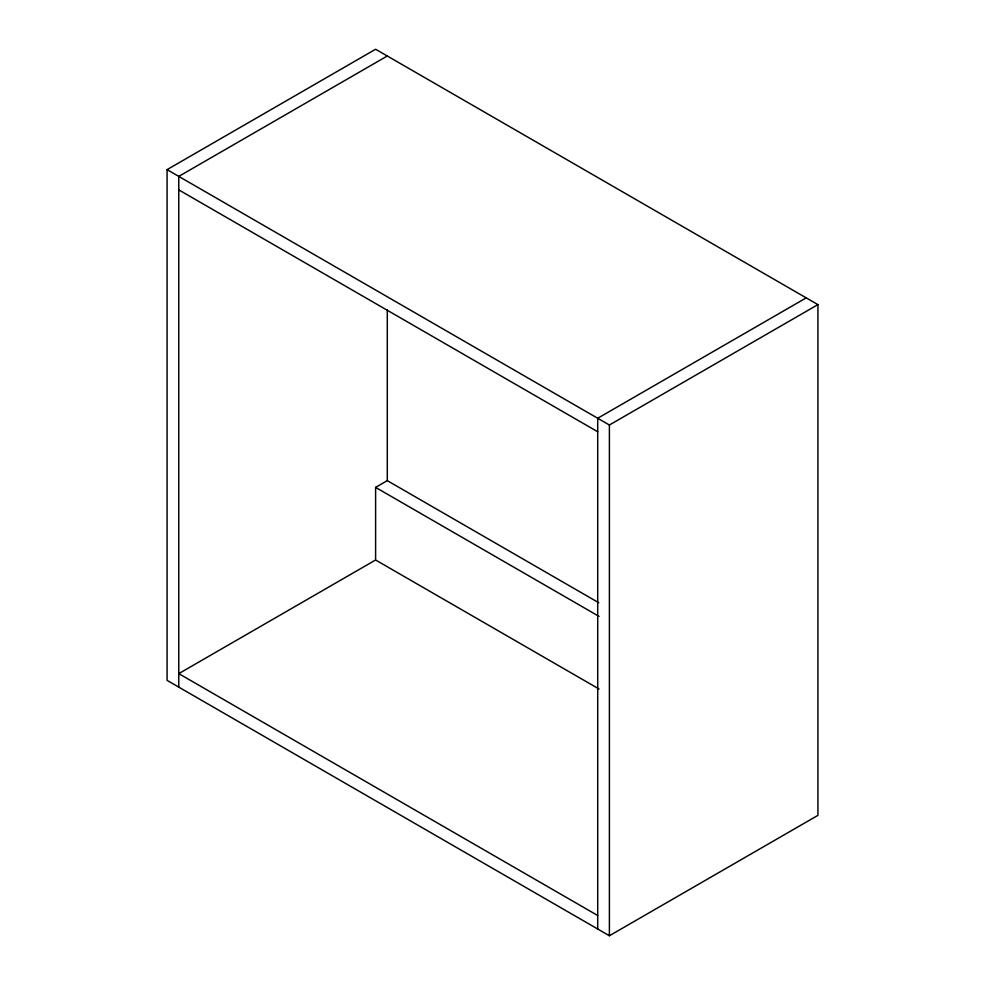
<?xml version="1.0" encoding="UTF-8"?>
<svg xmlns="http://www.w3.org/2000/svg" width="985" height="985" viewBox="0 0 985 985"><rect width="100%" height="100%" fill="white"/><g stroke="black" fill="none" stroke-linecap="round" stroke-linejoin="round"><path stroke-width="1.48" d="M167.081 169.642L375.605 49.25L817.919 304.624L817.919 815.358L609.395 935.75L167.081 680.376L167.081 169.642L609.395 425.003L817.919 304.624M387.29 55.997L178.777 176.389L178.777 687.136M599.04 688.995L375.605 559.997L375.605 487.39L387.29 480.643L598.757 602.734M806.222 297.864L597.71 418.256L597.71 929.003M375.334 560.145L178.777 673.629L597.71 915.508M178.777 189.883L597.71 431.75M375.605 487.39L599.04 616.388M609.395 425.003L609.395 935.75M387.29 309.832L387.29 480.594"/></g></svg>
